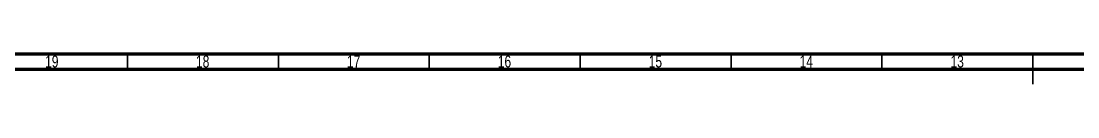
# Model space of a CAD drawing. Header units: millimetres. Extents: x 15 to 1184, y 5 to 836.
# Drawn here: x 264.3 to 614.4, y 826 to 836 of the extents above; entities that cross this region are included whole.
import ezdxf

# ---------------------------------------------------------------- set-up
doc = ezdxf.new("R2010")
doc.units = ezdxf.units.MM
doc.styles.add('SLDTEXTSTYLE0', font='TXT', dxfattribs={"width": 0.75})

msp = doc.modelspace()

# ---------------------------------------------------------------- linework, layer by layer
at = {"color": 7, "linetype": 'Continuous', "lineweight": 70}
for p, q in [((15, 836), (1184, 836)), ((20, 831), (1179, 831))]:
    msp.add_line(p, q, dxfattribs=at)
at = {"color": 7, "linetype": 'Continuous', "lineweight": 35}
for p, q in [((299.5, 831), (299.5, 836)), ((349.5, 831), (349.5, 836)), ((399.5, 831), (399.5, 836)), ((449.5, 831), (449.5, 836)), ((499.5, 831), (499.5, 836)), ((549.5, 831), (549.5, 836)), ((599.5, 836), (599.5, 826)), ((599.5, 831), (599.5, 836))]:
    msp.add_line(p, q, dxfattribs=at)

# ---------------------------------------------------------------- texts
at = {"color": 7, "linetype": 'Continuous', "lineweight": 0, "char_height": 3.969, "attachment_point": 2, "style": 'SLDTEXTSTYLE0'}
for s, insert in [('19', (274.42, 835.46)), ('18', (324.42, 835.46)), ('17', (374.42, 835.46)), ('16', (424.42, 835.46)), ('15', (474.42, 835.46)), ('14', (524.42, 835.46)), ('13', (574.42, 835.46))]:
    msp.add_mtext(s, dxfattribs=dict(at, insert=insert))

doc.saveas('drawing.dxf')
